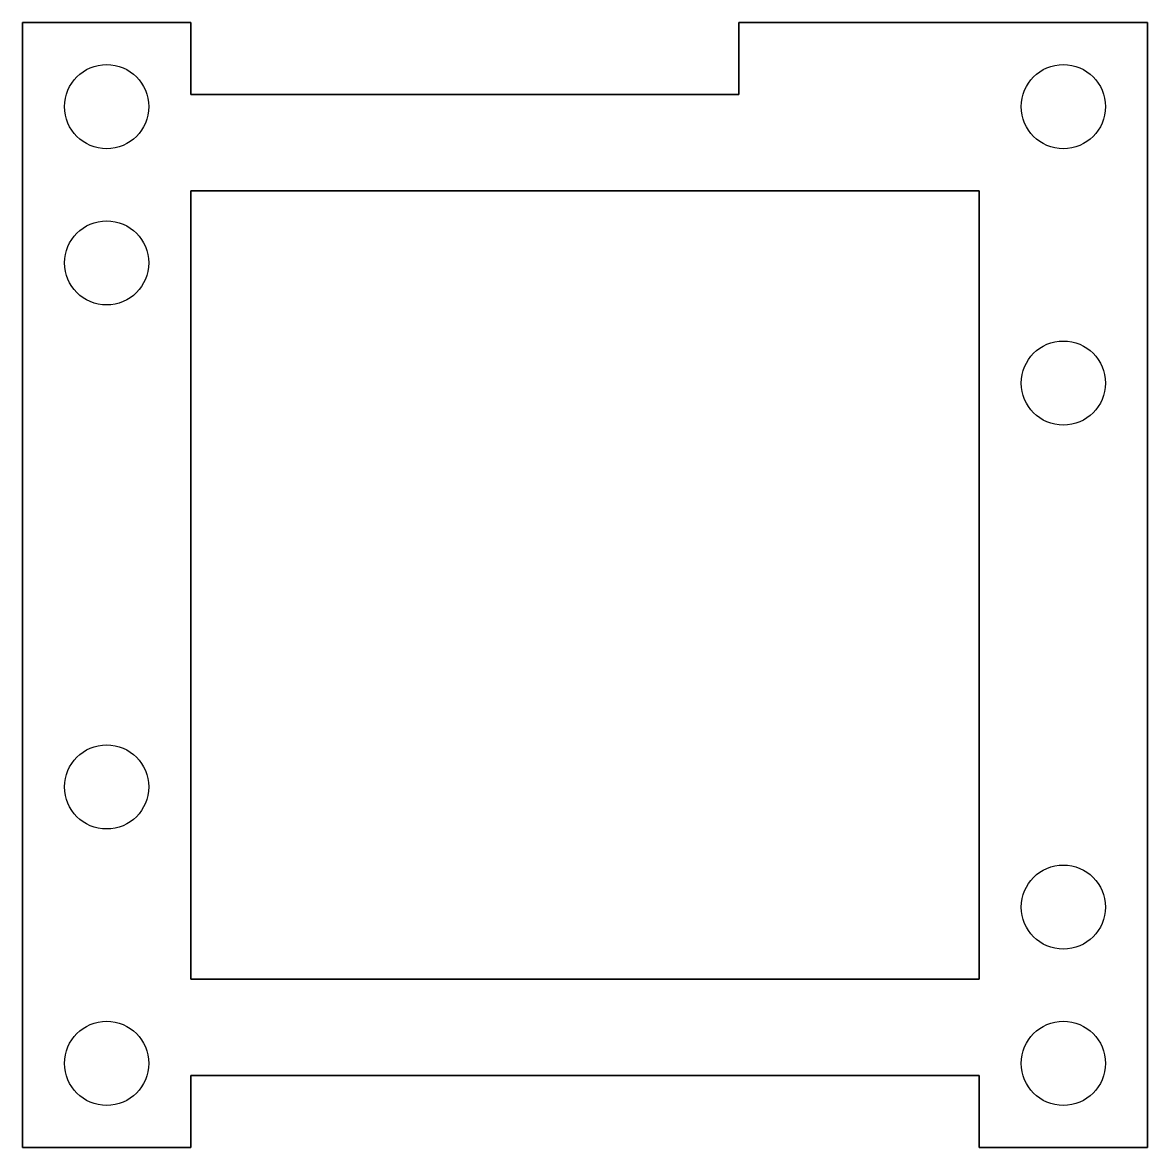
# Model space of a CAD drawing. Header units: millimetres. Extents: x -46.8 to 0, y 0 to 46.8.
import ezdxf

# ---------------------------------------------------------------- set-up
doc = ezdxf.new("R2010")
doc.units = ezdxf.units.MM
doc.layers.get('0').update_dxf_attribs({"linetype": 'CONTINUOUS'})

msp = doc.modelspace()

# ---------------------------------------------------------------- linework, layer by layer
for p, q in [((-46.8, 0), (-46.8, 46.8)), ((-46.8, 46.8), (-40, 46.8)), ((-46.8, 46.8), (-46.8, 0)), ((-39.8, 43.8), (-39.8, 46.8)), ((-17, 46.8), (0, 46.8)), ((-17, 46.8), (-17, 43.8)), ((0, 46.8), (0, 0)), ((0, 0), (0, 46.8)), ((-17, 43.8), (-39.8, 43.8)), ((-7, 39.8), (-39.8, 39.8)), ((-39.8, 39.8), (-39.8, 7)), ((-7, 7), (-7, 39.8)), ((-39.8, 7), (-7, 7)), ((-39.8, 0), (-39.8, 3)), ((-39.8, 3), (-7, 3)), ((-7, 3), (-7, 0)), ((-46.8, 0), (-39.8, 0)), ((-7, 0), (0, 0))]:
    msp.add_line(p, q)
for points in [[(-39.8, 0), (-46.8, 0), (-46.8, 46.8), (-39.8, 46.8), (-39.8, 43.8), (-17, 43.8), (-17, 46.8), (0, 46.8), (0, 0), (-7, 0), (-7, 3), (-39.8, 3)], [(-46.8, 46.8), (-46.8, 0), (-39.8, 0), (-39.8, 3), (-7, 3), (-7, 0), (0, 0), (0, 46.8), (-17, 46.8), (-17, 43.8), (-39.8, 43.8), (-39.8, 46.8)], [(-7, 7), (-39.8, 7), (-39.8, 39.8), (-7, 39.8)]]:
    msp.add_lwpolyline(points, close=True)
for centre in [(-43.3, 43.3), (-43.3, 43.3), (-43.3, 43.3), (-43.3, 43.3), (-3.5, 43.3), (-3.5, 43.3), (-3.5, 43.3), (-3.5, 43.3), (-43.3, 36.8), (-43.3, 36.8), (-3.5, 31.8), (-3.5, 31.8), (-43.3, 15), (-43.3, 15), (-3.5, 10), (-3.5, 10), (-43.3, 3.5), (-43.3, 3.5), (-43.3, 3.5), (-43.3, 3.5), (-3.5, 3.5), (-3.5, 3.5), (-3.5, 3.5)]:
    msp.add_circle(centre, 1.75)

doc.saveas('drawing.dxf')
